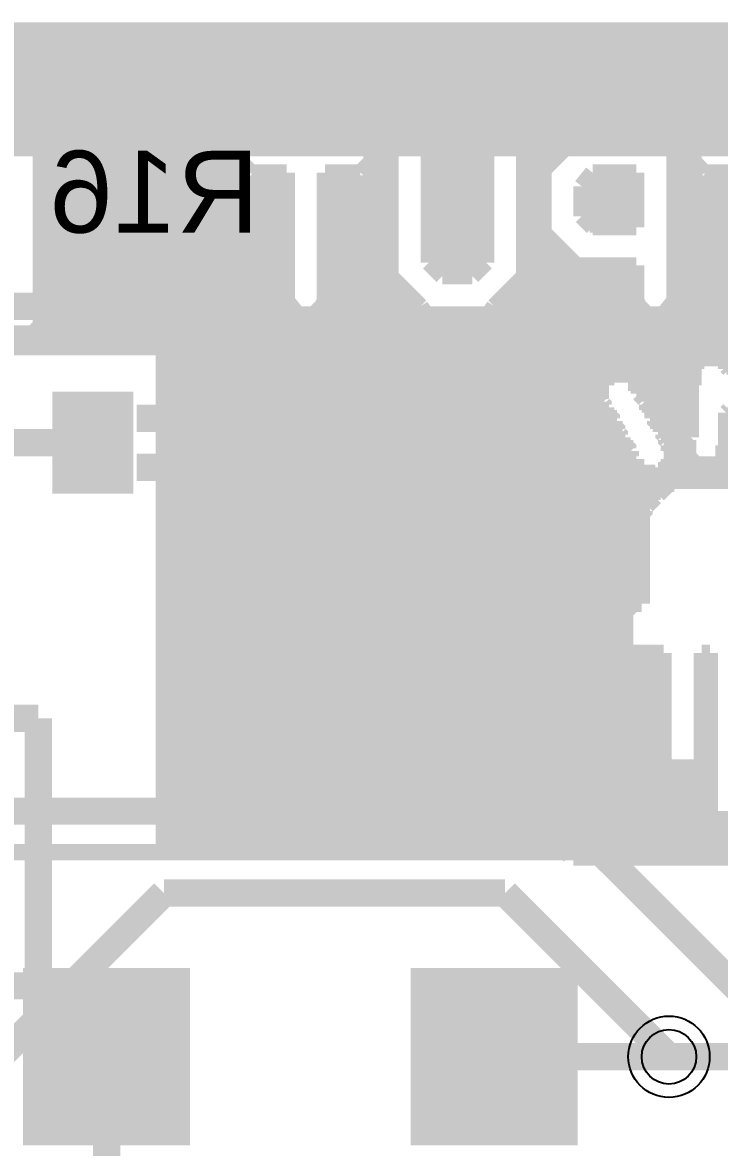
# Model space of a CAD drawing. Extents: x -38954 to -35245, y 27171 to 29112.
# Drawn here: x -36701.8 to -36446.5, y 28666.7 to 29079 of the extents above; entities that cross this region are included whole.
import ezdxf

# ---------------------------------------------------------------- set-up
doc = ezdxf.new("R2010")
doc.units = 9
for name, color, linetype, true_color in [('BoardOutline', 7, 'Continuous', 0xff00ff), ('BottomLayer', 7, 'Continuous', 0x0000ff), ('BottomPasterLayer', 7, 'Continuous', 0x800000), ('BottomSilkLayer', 7, 'Continuous', 0x808000), ('BottomSolderLayer', 7, 'Continuous', 0xaa00ff), ('Document', 7, 'Continuous', 0xffffff), ('Hole', 7, 'Continuous', 0x000000), ('Multi-Layer', 7, 'Continuous', 0xc0c0c0), ('TopLayer', 7, 'Continuous', 0xff0000), ('TopSilkLayer', 7, 'Continuous', 0xffff00)]:
    doc.layers.add(name, color=color, linetype=linetype, true_color=true_color)
doc.styles.get("Standard").update_dxf_attribs({"font": 'arial.ttf'})

msp = doc.modelspace()

# ---------------------------------------------------------------- hatches: boundary and pattern name
at = {"layer": 'BottomLayer'}
for points in [[(-36689.8, 28907.29), (-36662.2, 28907.29), (-36662.2, 28942.69), (-36689.8, 28942.69)], [(-36637.8, 28907.29), (-36610.2, 28907.29), (-36610.2, 28942.69), (-36637.8, 28942.69)], [(-36641.46, 28731.5), (-36700.56, 28731.5), (-36700.56, 28668.5), (-36641.46, 28668.5)], [(-36499.46, 28731.5), (-36558.56, 28731.5), (-36558.56, 28668.5), (-36499.46, 28668.5)]]:
    msp.add_hatch(color=256, dxfattribs=at).paths.add_polyline_path(points)
at = {"layer": 'BottomPasterLayer'}
for points in [[(-36689.8, 28907.29), (-36662.2, 28907.29), (-36662.2, 28942.69), (-36689.8, 28942.69)], [(-36637.8, 28907.29), (-36610.2, 28907.29), (-36610.2, 28942.69), (-36637.8, 28942.69)], [(-36641.46, 28731.5), (-36700.56, 28731.5), (-36700.56, 28668.5), (-36641.46, 28668.5)], [(-36499.46, 28731.5), (-36558.56, 28731.5), (-36558.56, 28668.5), (-36499.46, 28668.5)]]:
    msp.add_hatch(color=256, dxfattribs=at).paths.add_polyline_path(points)
at = {"layer": 'BottomSolderLayer'}
for points in [[(-36690.8, 28906.29), (-36661.2, 28906.29), (-36661.2, 28943.69), (-36690.8, 28943.69)], [(-36638.8, 28906.29), (-36609.2, 28906.29), (-36609.2, 28943.69), (-36638.8, 28943.69)], [(-36640.46, 28732.5), (-36701.56, 28732.5), (-36701.56, 28667.5), (-36640.46, 28667.5)], [(-36498.46, 28732.5), (-36559.56, 28732.5), (-36559.56, 28667.5), (-36498.46, 28667.5)]]:
    msp.add_hatch(color=256, dxfattribs=at).paths.add_polyline_path(points)
at = {"layer": 'TopSilkLayer'}
msp.add_hatch(color=256, dxfattribs=at).paths.add_polyline_path([(-38950, 29075), (-35250, 29075), (-35250, 29055), (-38950, 29055), (-38950, 29075)])

# ---------------------------------------------------------------- linework, layer by layer
at = {"layer": 'BoardOutline', "const_width": 8}
msp.add_lwpolyline([(-38929, 29075), (-35271, 29075)], dxfattribs=at)
at = {"layer": 'BottomLayer', "const_width": 10}
for points in [[(-36720, 28925), (-36676, 28925)], [(-36624, 28925), (-36624, 28899)], [(-36500, 28775), (-36624, 28899)], [(-36415, 28775), (-36500, 28775)], [(-36671, 28700), (-36671, 28661)], [(-36529, 28700), (-36465, 28700)], [(-36465, 28700), (-35921, 28700)]]:
    msp.add_lwpolyline(points, dxfattribs=at)
at = {"layer": 'BottomSilkLayer'}
for points, const_width in [([(-36250, 29075), (-36900, 29075)], 6), ([(-36250, 29070), (-36900, 29070)], 6), ([(-36250, 29065), (-36900, 29065)], 6), ([(-36250, 29060), (-36900, 29060)], 6), ([(-36250, 29055), (-36827, 29055)], 6), ([(-36250, 29050), (-36821, 29050)], 6), ([(-36250, 29045), (-36818, 29045)], 6), ([(-36698, 29040), (-36802, 29040)], 6), ([(-36250, 29040), (-36698, 29040)], 6), ([(-36698, 29040), (-36695, 29037)], 6), ([(-36695, 29037), (-36695, 29035)], 6), ([(-36620, 29035), (-36618, 29038)], 6), ([(-36618, 29038), (-36578, 29038)], 6), ([(-36578, 29038), (-36575, 29035)], 6), ([(-36565, 29035), (-36562, 29038)], 6), ([(-36562, 29038), (-36557, 29038)], 6), ([(-36557, 29038), (-36554, 29035)], 6), ([(-36531, 29035), (-36528, 29038)], 6), ([(-36528, 29038), (-36523, 29038)], 6), ([(-36523, 29038), (-36518, 29033)], 6), ([(-36501, 29035), (-36499, 29038)], 6), ([(-36499, 29038), (-36467, 29038)], 6), ([(-36467, 29038), (-36463, 29033)], 6), ([(-36456, 29033), (-36452, 29038)], 6), ([(-36452, 29038), (-36412, 29038)], 6), ([(-36695, 29035), (-36695, 29030)], 6), ([(-36620, 29035), (-36695, 29035)], 6), ([(-36622, 29033), (-36620, 29035)], 6), ([(-36622, 29030), (-36622, 29033)], 6), ([(-36575, 29035), (-36574, 29033)], 6), ([(-36565, 29035), (-36575, 29035)], 6), ([(-36574, 29033), (-36574, 29030)], 6), ([(-36567, 29033), (-36565, 29035)], 6), ([(-36567, 29030), (-36567, 29033)], 6), ([(-36554, 29035), (-36553, 29033)], 6), ([(-36531, 29035), (-36554, 29035)], 6), ([(-36553, 29033), (-36553, 29030)], 6), ([(-36532, 29033), (-36531, 29035)], 6), ([(-36532, 29030), (-36532, 29033)], 6), ([(-36501, 29035), (-36520, 29035)], 6), ([(-36518, 29033), (-36518, 29030)], 6), ([(-36506, 29030), (-36501, 29035)], 6), ([(-36454, 29035), (-36465, 29035)], 6), ([(-36463, 29033), (-36463, 29030)], 6), ([(-36456, 29030), (-36456, 29033)], 6), ([(-36695, 29030), (-36695, 29025)], 6), ([(-36622, 29030), (-36695, 29030)], 6), ([(-36622, 29028), (-36622, 29030)], 6), ([(-36618, 29024), (-36622, 29028)], 6), ([(-36574, 29028), (-36578, 29024)], 6), ([(-36574, 29030), (-36574, 29028)], 6), ([(-36567, 29030), (-36574, 29030)], 6), ([(-36567, 29025), (-36567, 29030)], 6), ([(-36553, 29030), (-36553, 29025)], 6), ([(-36532, 29030), (-36553, 29030)], 6), ([(-36532, 29025), (-36532, 29030)], 6), ([(-36518, 29030), (-36518, 29025)], 6), ([(-36506, 29030), (-36518, 29030)], 6), ([(-36511, 29025), (-36507, 29029)], 6), ([(-36507, 29029), (-36506, 29030)], 6), ([(-36463, 29030), (-36463, 29025)], 6), ([(-36456, 29030), (-36463, 29030)], 6), ([(-36456, 29028), (-36456, 29030)], 6), ([(-36453, 29025), (-36456, 29028)], 6), ([(-36695, 29025), (-36695, 29020)], 6), ([(-36619, 29025), (-36695, 29025)], 6), ([(-36605, 29024), (-36618, 29024)], 6), ([(-36605, 29020), (-36605, 29024)], 6), ([(-36591, 29024), (-36591, 29020)], 6), ([(-36578, 29024), (-36591, 29024)], 6), ([(-36567, 29025), (-36576, 29025)], 6), ([(-36567, 29020), (-36567, 29025)], 6), ([(-36553, 29025), (-36553, 29020)], 6), ([(-36532, 29025), (-36553, 29025)], 6), ([(-36532, 29020), (-36532, 29025)], 6), ([(-36518, 29025), (-36518, 29020)], 6), ([(-36511, 29025), (-36518, 29025)], 6), ([(-36511, 29020), (-36511, 29025)], 6), ([(-36493, 29024), (-36497, 29019)], 6), ([(-36477, 29024), (-36493, 29024)], 6), ([(-36477, 29020), (-36477, 29024)], 6), ([(-36463, 29025), (-36463, 29020)], 6), ([(-36453, 29025), (-36463, 29025)], 6), ([(-36452, 29024), (-36453, 29025)], 6), ([(-36439, 29024), (-36452, 29024)], 6), ([(-36695, 29020), (-36695, 29015)], 6), ([(-36605, 29020), (-36695, 29020)], 6), ([(-36605, 29015), (-36605, 29020)], 6), ([(-36591, 29020), (-36591, 29015)], 6), ([(-36567, 29020), (-36591, 29020)], 6), ([(-36567, 29015), (-36567, 29020)], 6), ([(-36553, 29020), (-36553, 29015)], 6), ([(-36532, 29020), (-36553, 29020)], 6), ([(-36532, 29015), (-36532, 29020)], 6), ([(-36518, 29020), (-36518, 29015)], 6), ([(-36511, 29020), (-36518, 29020)], 6), ([(-36511, 29015), (-36511, 29020)], 6), ([(-36477, 29020), (-36496, 29020)], 6), ([(-36477, 29015), (-36477, 29020)], 6), ([(-36463, 29020), (-36463, 29015)], 6), ([(-36439, 29020), (-36463, 29020)], 6), ([(-36497, 29019), (-36497, 29015)], 6), ([(-36695, 29015), (-36695, 29010)], 6), ([(-36605, 29015), (-36695, 29015)], 6), ([(-36605, 29010), (-36605, 29015)], 6), ([(-36591, 29015), (-36591, 29010)], 6), ([(-36567, 29015), (-36591, 29015)], 6), ([(-36567, 29010), (-36567, 29015)], 6), ([(-36553, 29015), (-36553, 29010)], 6), ([(-36532, 29015), (-36553, 29015)], 6), ([(-36532, 29010), (-36532, 29015)], 6), ([(-36518, 29015), (-36518, 29010)], 6), ([(-36511, 29015), (-36518, 29015)], 6), ([(-36511, 29010), (-36511, 29015)], 6), ([(-36497, 29015), (-36497, 29010)], 6), ([(-36477, 29015), (-36497, 29015)], 6), ([(-36477, 29010), (-36477, 29015)], 6), ([(-36463, 29015), (-36463, 29010)], 6), ([(-36439, 29015), (-36463, 29015)], 6), ([(-36695, 29010), (-36695, 29005)], 6), ([(-36605, 29010), (-36695, 29010)], 6), ([(-36605, 29005), (-36605, 29010)], 6), ([(-36591, 29010), (-36591, 29005)], 6), ([(-36567, 29010), (-36591, 29010)], 6), ([(-36567, 29005), (-36567, 29010)], 6), ([(-36553, 29010), (-36553, 29005)], 6), ([(-36532, 29010), (-36553, 29010)], 6), ([(-36532, 29005), (-36532, 29010)], 6), ([(-36518, 29010), (-36518, 29005)], 6), ([(-36511, 29010), (-36518, 29010)], 6), ([(-36511, 29005), (-36511, 29010)], 6), ([(-36497, 29010), (-36497, 29008)], 6), ([(-36477, 29010), (-36497, 29010)], 6), ([(-36497, 29008), (-36493, 29004)], 6), ([(-36477, 29005), (-36477, 29010)], 6), ([(-36463, 29010), (-36463, 29005)], 6), ([(-36439, 29010), (-36463, 29010)], 6), ([(-36695, 29005), (-36695, 29000)], 6), ([(-36605, 29005), (-36695, 29005)], 6), ([(-36605, 29000), (-36605, 29005)], 6), ([(-36591, 29005), (-36591, 29000)], 6), ([(-36567, 29005), (-36591, 29005)], 6), ([(-36567, 29000), (-36567, 29005)], 6), ([(-36553, 29005), (-36553, 29000)], 6), ([(-36532, 29005), (-36553, 29005)], 6), ([(-36532, 29000), (-36532, 29005)], 6), ([(-36518, 29005), (-36518, 29000)], 6), ([(-36511, 29005), (-36518, 29005)], 6), ([(-36511, 29002), (-36511, 29005)], 6), ([(-36477, 29005), (-36494, 29005)], 6), ([(-36493, 29004), (-36477, 29004)], 6), ([(-36477, 29004), (-36477, 29005)], 6), ([(-36463, 29005), (-36463, 29000)], 6), ([(-36439, 29005), (-36463, 29005)], 6), ([(-36695, 29000), (-36695, 28995)], 6), ([(-36605, 29000), (-36695, 29000)], 6), ([(-36605, 28995), (-36605, 29000)], 6), ([(-36591, 29000), (-36591, 28995)], 6), ([(-36567, 29000), (-36591, 29000)], 6), ([(-36567, 28995), (-36567, 29000)], 6), ([(-36553, 29000), (-36553, 28995)], 6), ([(-36532, 29000), (-36553, 29000)], 6), ([(-36532, 28995), (-36532, 29000)], 6), ([(-36518, 29000), (-36518, 28995)], 6), ([(-36509, 29000), (-36518, 29000)], 6), ([(-36509, 29000), (-36511, 29002)], 6), ([(-36504, 28995), (-36509, 29000)], 6), ([(-36463, 29000), (-36463, 28995)], 6), ([(-36439, 29000), (-36463, 29000)], 6), ([(-36695, 28995), (-36695, 28990)], 6), ([(-36605, 28995), (-36695, 28995)], 6), ([(-36605, 28990), (-36605, 28995)], 6), ([(-36591, 28995), (-36591, 28990)], 6), ([(-36567, 28995), (-36591, 28995)], 6), ([(-36567, 28990), (-36567, 28995)], 6), ([(-36553, 28995), (-36553, 28991)], 6), ([(-36532, 28995), (-36553, 28995)], 6), ([(-36532, 28991), (-36532, 28995)], 6), ([(-36518, 28995), (-36518, 28990)], 6), ([(-36504, 28995), (-36518, 28995)], 6), ([(-36503, 28994), (-36504, 28995)], 6), ([(-36463, 28995), (-36463, 28990)], 6), ([(-36439, 28995), (-36463, 28995)], 6), ([(-36553, 28991), (-36548, 28986)], 6), ([(-36533, 28990), (-36532, 28991)], 6), ([(-36499, 28990), (-36503, 28994)], 6), ([(-36695, 28990), (-36695, 28985)], 6), ([(-36605, 28990), (-36695, 28990)], 6), ([(-36605, 28985), (-36605, 28990)], 6), ([(-36591, 28990), (-36591, 28985)], 6), ([(-36567, 28990), (-36591, 28990)], 6), ([(-36567, 28985), (-36567, 28990)], 6), ([(-36533, 28990), (-36552, 28990)], 6), ([(-36537, 28986), (-36533, 28990)], 6), ([(-36518, 28990), (-36518, 28985)], 6), ([(-36499, 28990), (-36518, 28990)], 6), ([(-36477, 28990), (-36499, 28990)], 6), ([(-36477, 28985), (-36477, 28990)], 6), ([(-36463, 28990), (-36463, 28985)], 6), ([(-36439, 28990), (-36463, 28990)], 6), ([(-36695, 28985), (-36695, 28980)], 6), ([(-36605, 28985), (-36695, 28985)], 6), ([(-36605, 28980), (-36605, 28985)], 6), ([(-36591, 28985), (-36591, 28980)], 6), ([(-36566, 28985), (-36591, 28985)], 6), ([(-36566, 28985), (-36567, 28985)], 6), ([(-36561, 28980), (-36566, 28985)], 6), ([(-36548, 28986), (-36537, 28986)], 6), ([(-36519, 28985), (-36524, 28980)], 6), ([(-36518, 28985), (-36519, 28985)], 6), ([(-36477, 28985), (-36519, 28985)], 6), ([(-36477, 28980), (-36477, 28985)], 6), ([(-36463, 28985), (-36463, 28980)], 6), ([(-36439, 28985), (-36463, 28985)], 6), ([(-36695, 28980), (-36695, 28975)], 6), ([(-36605, 28980), (-36695, 28980)], 6), ([(-36605, 28977), (-36605, 28980)], 6), ([(-36591, 28980), (-36591, 28977)], 6), ([(-36561, 28980), (-36591, 28980)], 6), ([(-36556, 28975), (-36561, 28980)], 6), ([(-36524, 28980), (-36529, 28975)], 6), ([(-36477, 28980), (-36524, 28980)], 6), ([(-36477, 28977), (-36477, 28980)], 6), ([(-36463, 28980), (-36463, 28977)], 6), ([(-36439, 28980), (-36463, 28980)], 6), ([(-36695, 28975), (-36695, 28970)], 6), ([(-36603, 28975), (-36695, 28975)], 6), ([(-36601, 28972), (-36605, 28977)], 6), ([(-36592, 28975), (-36595, 28972)], 6), ([(-36591, 28977), (-36592, 28975)], 6), ([(-36556, 28975), (-36592, 28975)], 6), ([(-36554, 28972), (-36556, 28975)], 6), ([(-36529, 28975), (-36531, 28972)], 6), ([(-36476, 28975), (-36529, 28975)], 6), ([(-36476, 28975), (-36477, 28977)], 6), ([(-36473, 28972), (-36476, 28975)], 6), ([(-36463, 28977), (-36467, 28972)], 6), ([(-36437, 28975), (-36465, 28975)], 6), ([(-36695, 28970), (-36695, 28968)], 6), ([(-36250, 28970), (-36695, 28970)], 6), ([(-36595, 28972), (-36601, 28972)], 6), ([(-36531, 28972), (-36554, 28972)], 6), ([(-36467, 28972), (-36473, 28972)], 6), ([(-36695, 28968), (-36698, 28965)], 6), ([(-36698, 28965), (-36802, 28965)], 6), ([(-36250, 28965), (-36698, 28965)], 6), ([(-36650, 28965), (-36650, 28963)], 6), ([(-36250, 28965), (-36650, 28965)], 6), ([(-36650, 28963), (-36650, 28961)], 6), ([(-36250, 28963), (-36650, 28963)], 6), ([(-36250, 28960), (-36823, 28960)], 6), ([(-36650, 28961), (-36650, 28959)], 6), ([(-36250, 28961), (-36650, 28961)], 6), ([(-36650, 28959), (-36650, 28957)], 6), ([(-36250, 28959), (-36650, 28959)], 6), ([(-36650, 28957), (-36650, 28955)], 6), ([(-36250, 28957), (-36650, 28957)], 6), ([(-36650, 28955), (-36650, 28953)], 6), ([(-36454, 28955), (-36650, 28955)], 6), ([(-36455, 28954), (-36454, 28955)], 6), ([(-36455, 28953), (-36455, 28954)], 6), ([(-36454, 28955), (-36453, 28955)], 6), ([(-36453, 28955), (-36452, 28955)], 6), ([(-36452, 28955), (-36452, 28956)], 6), ([(-36452, 28956), (-36449, 28956)], 6), ([(-36449, 28956), (-36448, 28956)], 6), ([(-36448, 28956), (-36447, 28956)], 6), ([(-36447, 28956), (-36447, 28955)], 6), ([(-36447, 28955), (-36446, 28955)], 6), ([(-36446, 28955), (-36445, 28955)], 6), ([(-36250, 28955), (-36446, 28955)], 6), ([(-36445, 28955), (-36444, 28954)], 6), ([(-36444, 28954), (-36444, 28953)], 6), ([(-36650, 28953), (-36650, 28951)], 6), ([(-36455, 28953), (-36650, 28953)], 6), ([(-36650, 28951), (-36650, 28949)], 6), ([(-36456, 28951), (-36650, 28951)], 6), ([(-36485, 28949), (-36485, 28950)], 6), ([(-36485, 28950), (-36484, 28950)], 6), ([(-36484, 28950), (-36481, 28950)], 6), ([(-36481, 28950), (-36480, 28950)], 6), ([(-36480, 28950), (-36480, 28949)], 6), ([(-36456, 28952), (-36455, 28953)], 6), ([(-36456, 28951), (-36456, 28952)], 6), ([(-36456, 28949), (-36456, 28951)], 6), ([(-36444, 28953), (-36443, 28952)], 6), ([(-36250, 28953), (-36444, 28953)], 6), ([(-36650, 28949), (-36650, 28947)], 6), ([(-36486, 28949), (-36650, 28949)], 6), ([(-36650, 28947), (-36650, 28945)], 6), ([(-36489, 28947), (-36650, 28947)], 6), ([(-36490, 28945), (-36490, 28946)], 6), ([(-36490, 28946), (-36489, 28946)], 6), ([(-36489, 28946), (-36489, 28947)], 6), ([(-36489, 28947), (-36488, 28947)], 6), ([(-36488, 28948), (-36487, 28949)], 6), ([(-36488, 28947), (-36488, 28948)], 6), ([(-36487, 28949), (-36486, 28949)], 6), ([(-36486, 28949), (-36485, 28949)], 6), ([(-36480, 28949), (-36479, 28949)], 6), ([(-36479, 28949), (-36479, 28948)], 6), ([(-36456, 28949), (-36479, 28949)], 6), ([(-36479, 28948), (-36478, 28948)], 6), ([(-36478, 28948), (-36478, 28947)], 6), ([(-36478, 28947), (-36477, 28946)], 6), ([(-36456, 28947), (-36478, 28947)], 6), ([(-36477, 28946), (-36477, 28945)], 6), ([(-36457, 28945), (-36457, 28946)], 6), ([(-36457, 28946), (-36456, 28946)], 6), ([(-36456, 28947), (-36456, 28949)], 6), ([(-36456, 28946), (-36456, 28947)], 6), ([(-36650, 28945), (-36650, 28943)], 6), ([(-36490, 28945), (-36650, 28945)], 6), ([(-36650, 28943), (-36650, 28941)], 6), ([(-36490, 28943), (-36650, 28943)], 6), ([(-36490, 28943), (-36490, 28945)], 6), ([(-36490, 28942), (-36490, 28943)], 6), ([(-36490, 28941), (-36490, 28942)], 6), ([(-36477, 28945), (-36477, 28944)], 6), ([(-36457, 28945), (-36477, 28945)], 6), ([(-36477, 28944), (-36476, 28944)], 6), ([(-36476, 28944), (-36476, 28943)], 6), ([(-36476, 28943), (-36475, 28942)], 6), ([(-36457, 28943), (-36476, 28943)], 6), ([(-36475, 28942), (-36474, 28941)], 6), ([(-36457, 28943), (-36457, 28945)], 6), ([(-36457, 28941), (-36457, 28943)], 6), ([(-36650, 28941), (-36650, 28939)], 6), ([(-36490, 28941), (-36650, 28941)], 6), ([(-36650, 28939), (-36650, 28937)], 6), ([(-36489, 28939), (-36650, 28939)], 6), ([(-36650, 28937), (-36650, 28935)], 6), ([(-36488, 28937), (-36650, 28937)], 6), ([(-36489, 28940), (-36490, 28941)], 6), ([(-36489, 28939), (-36489, 28940)], 6), ([(-36488, 28938), (-36489, 28939)], 6), ([(-36488, 28937), (-36488, 28938)], 6), ([(-36487, 28937), (-36488, 28937)], 6), ([(-36487, 28936), (-36487, 28937)], 6), ([(-36474, 28941), (-36474, 28940)], 6), ([(-36457, 28941), (-36474, 28941)], 6), ([(-36474, 28940), (-36473, 28939)], 6), ([(-36473, 28939), (-36473, 28938)], 6), ([(-36457, 28939), (-36473, 28939)], 6), ([(-36473, 28938), (-36473, 28937)], 6), ([(-36473, 28937), (-36472, 28937)], 6), ([(-36472, 28937), (-36472, 28936)], 6), ([(-36457, 28937), (-36472, 28937)], 6), ([(-36457, 28940), (-36457, 28941)], 6), ([(-36457, 28939), (-36457, 28940)], 6), ([(-36457, 28937), (-36457, 28939)], 6), ([(-36457, 28935), (-36457, 28937)], 6), ([(-36443, 28937), (-36444, 28936)], 6), ([(-36650, 28935), (-36650, 28933)], 6), ([(-36486, 28935), (-36650, 28935)], 6), ([(-36650, 28933), (-36650, 28931)], 6), ([(-36485, 28933), (-36650, 28933)], 6), ([(-36487, 28935), (-36487, 28936)], 6), ([(-36486, 28935), (-36487, 28935)], 6), ([(-36486, 28934), (-36486, 28935)], 6), ([(-36485, 28933), (-36486, 28934)], 6), ([(-36485, 28932), (-36485, 28933)], 6), ([(-36472, 28936), (-36471, 28936)], 6), ([(-36471, 28936), (-36471, 28935)], 6), ([(-36471, 28935), (-36471, 28934)], 6), ([(-36457, 28935), (-36471, 28935)], 6), ([(-36471, 28934), (-36470, 28933)], 6), ([(-36470, 28933), (-36470, 28932)], 6), ([(-36457, 28933), (-36470, 28933)], 6), ([(-36457, 28934), (-36457, 28935)], 6), ([(-36457, 28933), (-36457, 28934)], 6), ([(-36457, 28931), (-36457, 28933)], 6), ([(-36444, 28936), (-36444, 28935)], 6), ([(-36444, 28935), (-36444, 28933)], 6), ([(-36427, 28935), (-36444, 28935)], 6), ([(-36444, 28933), (-36444, 28931)], 6), ([(-36429, 28933), (-36444, 28933)], 6), ([(-36650, 28931), (-36650, 28929)], 6), ([(-36484, 28931), (-36650, 28931)], 6), ([(-36650, 28929), (-36650, 28927)], 6), ([(-36483, 28929), (-36650, 28929)], 6), ([(-36485, 28931), (-36485, 28932)], 6), ([(-36484, 28931), (-36485, 28931)], 6), ([(-36484, 28930), (-36484, 28931)], 6), ([(-36483, 28929), (-36484, 28930)], 6), ([(-36483, 28928), (-36483, 28929)], 6), ([(-36470, 28932), (-36469, 28932)], 6), ([(-36469, 28932), (-36469, 28931)], 6), ([(-36469, 28931), (-36469, 28930)], 6), ([(-36457, 28931), (-36469, 28931)], 6), ([(-36469, 28930), (-36468, 28930)], 6), ([(-36468, 28930), (-36468, 28929)], 6), ([(-36468, 28929), (-36467, 28928)], 6), ([(-36457, 28929), (-36468, 28929)], 6), ([(-36457, 28929), (-36457, 28931)], 6), ([(-36457, 28927), (-36457, 28929)], 6), ([(-36444, 28931), (-36444, 28930)], 6), ([(-36431, 28931), (-36444, 28931)], 6), ([(-36444, 28930), (-36444, 28929)], 6), ([(-36444, 28929), (-36444, 28927)], 6), ([(-36432, 28929), (-36444, 28929)], 6), ([(-36650, 28927), (-36650, 28925)], 6), ([(-36482, 28927), (-36650, 28927)], 6), ([(-36650, 28925), (-36650, 28923)], 6), ([(-36481, 28925), (-36650, 28925)], 6), ([(-36482, 28927), (-36483, 28928)], 6), ([(-36482, 28926), (-36482, 28927)], 6), ([(-36481, 28926), (-36482, 28926)], 6), ([(-36481, 28925), (-36481, 28926)], 6), ([(-36481, 28924), (-36481, 28925)], 6), ([(-36467, 28928), (-36467, 28927)], 6), ([(-36467, 28927), (-36466, 28926)], 6), ([(-36457, 28927), (-36467, 28927)], 6), ([(-36466, 28926), (-36466, 28925)], 6), ([(-36466, 28925), (-36465, 28924)], 6), ([(-36458, 28925), (-36466, 28925)], 6), ([(-36458, 28926), (-36457, 28927)], 6), ([(-36458, 28925), (-36458, 28926)], 6), ([(-36458, 28923), (-36458, 28925)], 6), ([(-36444, 28927), (-36444, 28925)], 6), ([(-36434, 28927), (-36444, 28927)], 6), ([(-36444, 28925), (-36444, 28924)], 6), ([(-36436, 28925), (-36444, 28925)], 6), ([(-36650, 28923), (-36650, 28921)], 6), ([(-36480, 28923), (-36650, 28923)], 6), ([(-36650, 28921), (-36650, 28919)], 6), ([(-36479, 28921), (-36650, 28921)], 6), ([(-36480, 28924), (-36481, 28924)], 6), ([(-36480, 28923), (-36480, 28924)], 6), ([(-36479, 28922), (-36480, 28923)], 6), ([(-36479, 28921), (-36479, 28922)], 6), ([(-36479, 28920), (-36479, 28921)], 6), ([(-36465, 28924), (-36465, 28923)], 6), ([(-36465, 28923), (-36465, 28922)], 6), ([(-36458, 28923), (-36465, 28923)], 6), ([(-36465, 28922), (-36464, 28922)], 6), ([(-36464, 28922), (-36464, 28921)], 6), ([(-36464, 28921), (-36464, 28919)], 6), ([(-36458, 28921), (-36464, 28921)], 6), ([(-36458, 28921), (-36458, 28923)], 6), ([(-36458, 28920), (-36458, 28921)], 6), ([(-36444, 28924), (-36445, 28924)], 6), ([(-36445, 28924), (-36445, 28923)], 6), ([(-36445, 28923), (-36445, 28921)], 6), ([(-36438, 28923), (-36445, 28923)], 6), ([(-36445, 28921), (-36445, 28920)], 6), ([(-36438, 28921), (-36445, 28921)], 6), ([(-36650, 28919), (-36650, 28917)], 6), ([(-36478, 28919), (-36650, 28919)], 6), ([(-36650, 28917), (-36650, 28915)], 6), ([(-36477, 28917), (-36650, 28917)], 6), ([(-36478, 28919), (-36479, 28920)], 6), ([(-36477, 28919), (-36478, 28919)], 6), ([(-36477, 28918), (-36477, 28919)], 6), ([(-36477, 28917), (-36477, 28918)], 6), ([(-36477, 28916), (-36477, 28917)], 6), ([(-36465, 28917), (-36466, 28916)], 6), ([(-36464, 28919), (-36465, 28919)], 6), ([(-36465, 28919), (-36465, 28918)], 6), ([(-36465, 28918), (-36465, 28917)], 6), ([(-36438, 28917), (-36465, 28917)], 6), ([(-36457, 28919), (-36464, 28919)], 6), ([(-36457, 28919), (-36458, 28920)], 6), ([(-36456, 28918), (-36457, 28919)], 6), ([(-36455, 28918), (-36456, 28918)], 6), ([(-36454, 28917), (-36455, 28918)], 6), ([(-36448, 28917), (-36454, 28917)], 6), ([(-36447, 28918), (-36448, 28917)], 6), ([(-36446, 28918), (-36447, 28918)], 6), ([(-36445, 28919), (-36446, 28919)], 6), ([(-36446, 28919), (-36446, 28918)], 6), ([(-36438, 28919), (-36446, 28919)], 6), ([(-36445, 28920), (-36445, 28919)], 6), ([(-36650, 28915), (-36650, 28913)], 6), ([(-36475, 28915), (-36650, 28915)], 6), ([(-36650, 28913), (-36650, 28911)], 6), ([(-36250, 28913), (-36650, 28913)], 6), ([(-36476, 28916), (-36477, 28916)], 6), ([(-36476, 28915), (-36476, 28916)], 6), ([(-36475, 28915), (-36476, 28915)], 6), ([(-36474, 28915), (-36475, 28915)], 6), ([(-36474, 28914), (-36474, 28915)], 6), ([(-36473, 28914), (-36474, 28914)], 6), ([(-36470, 28914), (-36473, 28914)], 6), ([(-36469, 28915), (-36470, 28914)], 6), ([(-36468, 28915), (-36469, 28915)], 6), ([(-36467, 28915), (-36468, 28915)], 6), ([(-36466, 28916), (-36467, 28915)], 6), ([(-36436, 28915), (-36467, 28915)], 6), ([(-36650, 28911), (-36650, 28909)], 6), ([(-36250, 28911), (-36650, 28911)], 6), ([(-36650, 28909), (-36650, 28907)], 6), ([(-36466, 28909), (-36650, 28909)], 6), ([(-36467, 28908), (-36466, 28909)], 6), ([(-36466, 28909), (-36465, 28909)], 6), ([(-36465, 28909), (-36465, 28910)], 6), ([(-36465, 28910), (-36464, 28910)], 6), ([(-36464, 28910), (-36463, 28910)], 6), ([(-36463, 28910), (-36463, 28911)], 6), ([(-36463, 28911), (-36462, 28911)], 6), ([(-36462, 28911), (-36444, 28911)], 6), ([(-36444, 28911), (-36443, 28911)], 6), ([(-36650, 28907), (-36650, 28905)], 6), ([(-36468, 28907), (-36650, 28907)], 6), ([(-36650, 28905), (-36650, 28903)], 6), ([(-36470, 28905), (-36650, 28905)], 6), ([(-36472, 28903), (-36471, 28904)], 6), ([(-36471, 28904), (-36470, 28905)], 6), ([(-36470, 28905), (-36470, 28906)], 6), ([(-36470, 28906), (-36469, 28906)], 6), ([(-36469, 28906), (-36468, 28907)], 6), ([(-36468, 28907), (-36467, 28908)], 6), ([(-36650, 28903), (-36650, 28901)], 6), ([(-36472, 28903), (-36650, 28903)], 6), ([(-36650, 28901), (-36650, 28899)], 6), ([(-36473, 28901), (-36650, 28901)], 6), ([(-36474, 28900), (-36473, 28901)], 6), ([(-36474, 28899), (-36474, 28900)], 6), ([(-36473, 28902), (-36472, 28903)], 6), ([(-36473, 28901), (-36473, 28902)], 6), ([(-36650, 28899), (-36650, 28897)], 6), ([(-36474, 28899), (-36650, 28899)], 6), ([(-36650, 28897), (-36650, 28895)], 6), ([(-36475, 28897), (-36650, 28897)], 6), ([(-36475, 28898), (-36475, 28899)], 6), ([(-36475, 28899), (-36474, 28899)], 6), ([(-36475, 28897), (-36475, 28898)], 6), ([(-36475, 28895), (-36475, 28897)], 6), ([(-36650, 28895), (-36650, 28893)], 6), ([(-36475, 28895), (-36650, 28895)], 6), ([(-36650, 28893), (-36650, 28891)], 6), ([(-36475, 28893), (-36650, 28893)], 6), ([(-36475, 28893), (-36475, 28895)], 6), ([(-36475, 28891), (-36475, 28893)], 6), ([(-36650, 28891), (-36650, 28889)], 6), ([(-36475, 28891), (-36650, 28891)], 6), ([(-36650, 28889), (-36650, 28887)], 6), ([(-36475, 28889), (-36650, 28889)], 6), ([(-36475, 28889), (-36475, 28891)], 6), ([(-36475, 28887), (-36475, 28889)], 6), ([(-36650, 28887), (-36650, 28885)], 6), ([(-36475, 28887), (-36650, 28887)], 6), ([(-36650, 28885), (-36650, 28883)], 6), ([(-36475, 28885), (-36650, 28885)], 6), ([(-36475, 28885), (-36475, 28887)], 6), ([(-36475, 28883), (-36475, 28885)], 6), ([(-36650, 28883), (-36650, 28881)], 6), ([(-36475, 28883), (-36650, 28883)], 6), ([(-36650, 28881), (-36650, 28879)], 6), ([(-36475, 28881), (-36650, 28881)], 6), ([(-36475, 28881), (-36475, 28883)], 6), ([(-36475, 28879), (-36475, 28881)], 6), ([(-36650, 28879), (-36650, 28877)], 6), ([(-36475, 28879), (-36650, 28879)], 6), ([(-36650, 28877), (-36650, 28875)], 6), ([(-36475, 28877), (-36650, 28877)], 6), ([(-36475, 28877), (-36475, 28879)], 6), ([(-36475, 28875), (-36475, 28877)], 6), ([(-36650, 28875), (-36650, 28873)], 6), ([(-36475, 28875), (-36650, 28875)], 6), ([(-36650, 28873), (-36650, 28871)], 6), ([(-36475, 28873), (-36650, 28873)], 6), ([(-36650, 28871), (-36650, 28869)], 6), ([(-36475, 28871), (-36650, 28871)], 6), ([(-36475, 28873), (-36475, 28875)], 6), ([(-36475, 28871), (-36475, 28873)], 6), ([(-36475, 28869), (-36475, 28871)], 6), ([(-36650, 28869), (-36650, 28867)], 6), ([(-36475, 28869), (-36650, 28869)], 6), ([(-36650, 28867), (-36650, 28865)], 6), ([(-36475, 28867), (-36650, 28867)], 6), ([(-36475, 28867), (-36475, 28869)], 6), ([(-36475, 28866), (-36475, 28867)], 6), ([(-36650, 28865), (-36650, 28863)], 6), ([(-36479, 28865), (-36650, 28865)], 6), ([(-36650, 28863), (-36650, 28861)], 6), ([(-36481, 28863), (-36650, 28863)], 6), ([(-36481, 28863), (-36481, 28864)], 6), ([(-36481, 28864), (-36480, 28864)], 6), ([(-36481, 28861), (-36481, 28863)], 6), ([(-36480, 28864), (-36479, 28865)], 6), ([(-36479, 28865), (-36479, 28866)], 6), ([(-36479, 28866), (-36478, 28866)], 6), ([(-36478, 28866), (-36475, 28866)], 6), ([(-36650, 28861), (-36650, 28859)], 6), ([(-36481, 28861), (-36650, 28861)], 6), ([(-36650, 28859), (-36650, 28857)], 6), ([(-36481, 28859), (-36650, 28859)], 6), ([(-36481, 28859), (-36481, 28861)], 6), ([(-36481, 28857), (-36481, 28859)], 6), ([(-36650, 28857), (-36650, 28855)], 6), ([(-36481, 28857), (-36650, 28857)], 6), ([(-36650, 28855), (-36650, 28853)], 6), ([(-36481, 28855), (-36650, 28855)], 6), ([(-36481, 28855), (-36481, 28857)], 6), ([(-36481, 28853), (-36481, 28855)], 6), ([(-36650, 28853), (-36650, 28851)], 6), ([(-36481, 28853), (-36650, 28853)], 6), ([(-36650, 28851), (-36650, 28849)], 6), ([(-36481, 28851), (-36650, 28851)], 6), ([(-36481, 28851), (-36481, 28853)], 6), ([(-36481, 28850), (-36481, 28851)], 6), ([(-36650, 28849), (-36650, 28847)], 6), ([(-36480, 28849), (-36650, 28849)], 6), ([(-36650, 28847), (-36650, 28845)], 6), ([(-36467, 28847), (-36650, 28847)], 6), ([(-36480, 28850), (-36481, 28850)], 6), ([(-36480, 28849), (-36480, 28850)], 6), ([(-36479, 28849), (-36480, 28849)], 6), ([(-36478, 28848), (-36479, 28849)], 6), ([(-36467, 28848), (-36478, 28848)], 6), ([(-36467, 28847), (-36467, 28848)], 6), ([(-36467, 28845), (-36467, 28847)], 6), ([(-36450, 28848), (-36453, 28848)], 6), ([(-36453, 28848), (-36453, 28847)], 6), ([(-36453, 28847), (-36453, 28845)], 6), ([(-36450, 28847), (-36453, 28847)], 6), ([(-36450, 28847), (-36450, 28848)], 6), ([(-36450, 28845), (-36450, 28847)], 6), ([(-36650, 28845), (-36650, 28843)], 6), ([(-36467, 28845), (-36650, 28845)], 6), ([(-36650, 28843), (-36650, 28841)], 6), ([(-36467, 28843), (-36650, 28843)], 6), ([(-36467, 28843), (-36467, 28845)], 6), ([(-36467, 28841), (-36467, 28843)], 6), ([(-36453, 28845), (-36453, 28843)], 6), ([(-36450, 28845), (-36453, 28845)], 6), ([(-36453, 28843), (-36453, 28841)], 6), ([(-36450, 28843), (-36453, 28843)], 6), ([(-36450, 28843), (-36450, 28845)], 6), ([(-36450, 28841), (-36450, 28843)], 6), ([(-36650, 28841), (-36650, 28839)], 6), ([(-36467, 28841), (-36650, 28841)], 6), ([(-36650, 28839), (-36650, 28837)], 6), ([(-36467, 28839), (-36650, 28839)], 6), ([(-36467, 28839), (-36467, 28841)], 6), ([(-36467, 28837), (-36467, 28839)], 6), ([(-36453, 28841), (-36453, 28839)], 6), ([(-36450, 28841), (-36453, 28841)], 6), ([(-36453, 28839), (-36453, 28837)], 6), ([(-36450, 28839), (-36453, 28839)], 6), ([(-36450, 28839), (-36450, 28841)], 6), ([(-36450, 28837), (-36450, 28839)], 6), ([(-36650, 28837), (-36650, 28835)], 6), ([(-36467, 28837), (-36650, 28837)], 6), ([(-36650, 28835), (-36650, 28833)], 6), ([(-36467, 28835), (-36650, 28835)], 6), ([(-36467, 28835), (-36467, 28837)], 6), ([(-36467, 28833), (-36467, 28835)], 6), ([(-36453, 28837), (-36453, 28835)], 6), ([(-36450, 28837), (-36453, 28837)], 6), ([(-36453, 28835), (-36453, 28833)], 6), ([(-36450, 28835), (-36453, 28835)], 6), ([(-36450, 28835), (-36450, 28837)], 6), ([(-36450, 28833), (-36450, 28835)], 6), ([(-36650, 28833), (-36650, 28831)], 6), ([(-36467, 28833), (-36650, 28833)], 6), ([(-36650, 28831), (-36650, 28829)], 6), ([(-36467, 28831), (-36650, 28831)], 6), ([(-36467, 28831), (-36467, 28833)], 6), ([(-36467, 28829), (-36467, 28831)], 6), ([(-36453, 28833), (-36453, 28831)], 6), ([(-36450, 28833), (-36453, 28833)], 6), ([(-36453, 28831), (-36453, 28829)], 6), ([(-36450, 28831), (-36453, 28831)], 6), ([(-36450, 28831), (-36450, 28833)], 6), ([(-36450, 28829), (-36450, 28831)], 6), ([(-36696, 28823.99), (-36722, 28823.99)], 10), ([(-36696, 28725.99), (-36696, 28823.99)], 10), ([(-36650, 28829), (-36650, 28827)], 6), ([(-36467, 28829), (-36650, 28829)], 6), ([(-36650, 28827), (-36650, 28825)], 6), ([(-36467, 28827), (-36650, 28827)], 6), ([(-36467, 28827), (-36467, 28829)], 6), ([(-36467, 28825), (-36467, 28827)], 6), ([(-36453, 28829), (-36453, 28827)], 6), ([(-36450, 28829), (-36453, 28829)], 6), ([(-36453, 28827), (-36453, 28825)], 6), ([(-36450, 28827), (-36453, 28827)], 6), ([(-36450, 28827), (-36450, 28829)], 6), ([(-36450, 28825), (-36450, 28827)], 6), ([(-36650, 28825), (-36650, 28823)], 6), ([(-36467, 28825), (-36650, 28825)], 6), ([(-36650, 28823), (-36650, 28821)], 6), ([(-36467, 28823), (-36650, 28823)], 6), ([(-36467, 28823), (-36467, 28825)], 6), ([(-36467, 28821), (-36467, 28823)], 6), ([(-36453, 28825), (-36453, 28823)], 6), ([(-36450, 28825), (-36453, 28825)], 6), ([(-36453, 28823), (-36453, 28821)], 6), ([(-36450, 28823), (-36453, 28823)], 6), ([(-36450, 28823), (-36450, 28825)], 6), ([(-36450, 28821), (-36450, 28823)], 6), ([(-36650, 28821), (-36650, 28819)], 6), ([(-36467, 28821), (-36650, 28821)], 6), ([(-36650, 28819), (-36650, 28817)], 6), ([(-36467, 28819), (-36650, 28819)], 6), ([(-36467, 28819), (-36467, 28821)], 6), ([(-36467, 28817), (-36467, 28819)], 6), ([(-36453, 28821), (-36453, 28819)], 6), ([(-36450, 28821), (-36453, 28821)], 6), ([(-36453, 28819), (-36453, 28817)], 6), ([(-36450, 28819), (-36453, 28819)], 6), ([(-36450, 28819), (-36450, 28821)], 6), ([(-36450, 28817), (-36450, 28819)], 6), ([(-36650, 28817), (-36650, 28815)], 6), ([(-36467, 28817), (-36650, 28817)], 6), ([(-36650, 28815), (-36650, 28813)], 6), ([(-36467, 28815), (-36650, 28815)], 6), ([(-36467, 28815), (-36467, 28817)], 6), ([(-36467, 28813), (-36467, 28815)], 6), ([(-36453, 28817), (-36453, 28815)], 6), ([(-36450, 28817), (-36453, 28817)], 6), ([(-36453, 28815), (-36453, 28813)], 6), ([(-36450, 28815), (-36453, 28815)], 6), ([(-36450, 28815), (-36450, 28817)], 6), ([(-36450, 28813), (-36450, 28815)], 6), ([(-36650, 28813), (-36650, 28811)], 6), ([(-36467, 28813), (-36650, 28813)], 6), ([(-36650, 28811), (-36650, 28809)], 6), ([(-36467, 28811), (-36650, 28811)], 6), ([(-36467, 28812), (-36467, 28813)], 6), ([(-36467, 28811), (-36467, 28812)], 6), ([(-36467, 28809), (-36467, 28811)], 6), ([(-36453, 28813), (-36453, 28811)], 6), ([(-36450, 28813), (-36453, 28813)], 6), ([(-36453, 28811), (-36453, 28809)], 6), ([(-36450, 28811), (-36453, 28811)], 6), ([(-36450, 28811), (-36450, 28813)], 6), ([(-36450, 28809), (-36450, 28811)], 6), ([(-36650, 28809), (-36650, 28807)], 6), ([(-36467, 28809), (-36650, 28809)], 6), ([(-36650, 28807), (-36650, 28805)], 6), ([(-36466, 28807), (-36650, 28807)], 6), ([(-36467, 28808), (-36467, 28809)], 6), ([(-36466, 28807), (-36467, 28808)], 6), ([(-36465, 28806), (-36466, 28807)], 6), ([(-36455, 28806), (-36465, 28806)], 6), ([(-36454, 28806), (-36455, 28806)], 6), ([(-36453, 28807), (-36454, 28807)], 6), ([(-36454, 28807), (-36454, 28806)], 6), ([(-36450, 28807), (-36454, 28807)], 6), ([(-36453, 28809), (-36453, 28808)], 6), ([(-36450, 28809), (-36453, 28809)], 6), ([(-36453, 28808), (-36453, 28807)], 6), ([(-36450, 28807), (-36450, 28809)], 6), ([(-36450, 28805), (-36450, 28807)], 6), ([(-36650, 28805), (-36650, 28803)], 6), ([(-36450, 28805), (-36650, 28805)], 6), ([(-36650, 28803), (-36650, 28801)], 6), ([(-36450, 28803), (-36650, 28803)], 6), ([(-36650, 28801), (-36650, 28799)], 6), ([(-36450, 28801), (-36650, 28801)], 6), ([(-36450, 28803), (-36450, 28805)], 6), ([(-36450, 28801), (-36450, 28803)], 6), ([(-36450, 28799), (-36450, 28801)], 6), ([(-36650, 28799), (-36650, 28797)], 6), ([(-36450, 28799), (-36650, 28799)], 6), ([(-36650, 28797), (-36650, 28795)], 6), ([(-36450, 28797), (-36650, 28797)], 6), ([(-36450, 28797), (-36450, 28799)], 6), ([(-36450, 28795), (-36450, 28797)], 6), ([(-36650, 28795), (-36650, 28793)], 6), ([(-36450, 28795), (-36650, 28795)], 6), ([(-36650, 28793), (-36650, 28791)], 6), ([(-36450, 28793), (-36650, 28793)], 6), ([(-36450, 28793), (-36450, 28795)], 6), ([(-36450, 28791), (-36450, 28793)], 6), ([(-36650, 28791), (-36650, 28789)], 6), ([(-36450, 28791), (-36650, 28791)], 6), ([(-36650, 28789), (-36650, 28787)], 6), ([(-36450, 28789), (-36650, 28789)], 6), ([(-36450, 28789), (-36450, 28791)], 6), ([(-36450, 28788), (-36450, 28789)], 6), ([(-36650, 28787), (-36650, 28785)], 6), ([(-36268, 28787), (-36650, 28787)], 6), ([(-36650, 28785), (-36650, 28783)], 6), ([(-36270, 28785), (-36650, 28785)], 6), ([(-36450, 28787), (-36450, 28788)], 6), ([(-36437, 28787), (-36450, 28787)], 6), ([(-36650, 28783), (-36650, 28781)], 6), ([(-36273, 28783), (-36650, 28783)], 6), ([(-36650, 28781), (-36650, 28779)], 6), ([(-36277, 28781), (-36650, 28781)], 6), ([(-36650, 28779), (-36650, 28777)], 6), ([(-36281, 28779), (-36650, 28779)], 6), ([(-36650, 28777), (-36650, 28775)], 6), ([(-36287, 28777), (-36650, 28777)], 6), ([(-36300, 28775), (-36850, 28775)], 6), ([(-36300, 28775), (-36650, 28775)], 6), ([(-36722, 28725.99), (-36696, 28725.99)], 10)]:
    msp.add_lwpolyline(points, dxfattribs=dict(at, const_width=const_width))
at = {"layer": 'Document', "const_width": 10}
for points in [[(-36640, 28933.99), (-36660, 28933.99)], [(-36660, 28915.99), (-36640, 28915.99)]]:
    msp.add_lwpolyline(points, dxfattribs=at)
at = {"layer": 'Hole'}
msp.add_circle((-36465, 28700), 10, dxfattribs=at)
at = {"layer": 'Multi-Layer'}
msp.add_circle((-36465, 28700), 14.9, dxfattribs=at)
at = {"layer": 'TopLayer', "const_width": 10}
for points in [[(-36155, 29035), (-37720, 29035)], [(-36976, 28975), (-36640, 28975)], [(-36640, 28975), (-36415, 28750)], [(-36505, 28790), (-36785, 28790)], [(-36165, 28450), (-36505, 28790)], [(-36725, 28685), (-36650, 28760)], [(-36650, 28760), (-36525, 28760)], [(-36525, 28760), (-36465, 28700)]]:
    msp.add_lwpolyline(points, dxfattribs=at)

# ---------------------------------------------------------------- texts
at = {"layer": 'BottomSilkLayer', "text_generation_flag": 2}
msp.add_text('R16', height=30, dxfattribs=at).set_placement((-36615, 29002))

doc.saveas('drawing.dxf')
